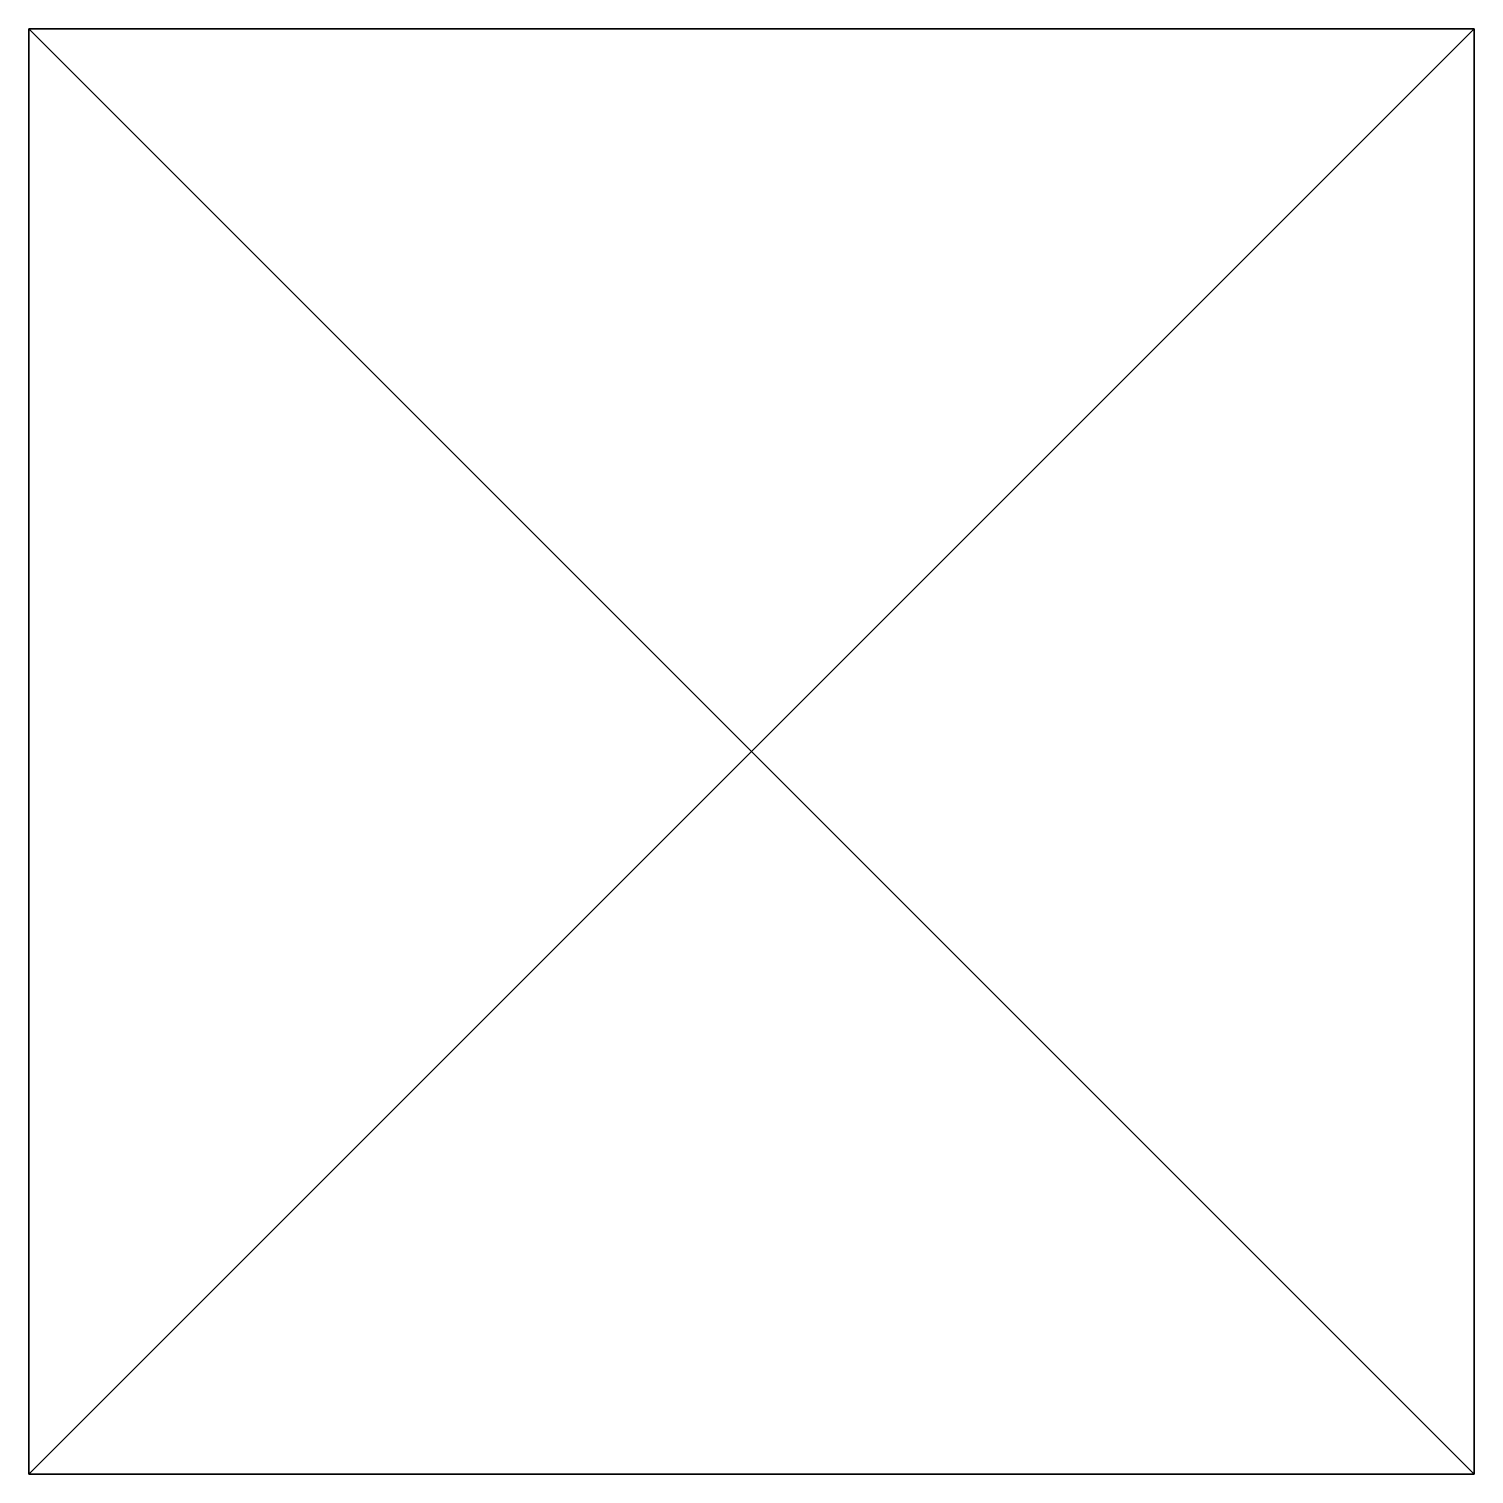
# Model space of a CAD drawing. Header units: millimetres. Extents: x -1 to 1, y -1 to 1.
import ezdxf

# ---------------------------------------------------------------- set-up
doc = ezdxf.new("R2010")
doc.units = ezdxf.units.MM
doc.layers.add('Default', color=7, linetype='Continuous')

msp = doc.modelspace()

# ---------------------------------------------------------------- meshes
at = {"layer": 'Default'}
mesh = msp.add_polyface(dxfattribs=at)
corners = [(1, 1, 2), (-1, 1, 2), (-1, -1, 2), (1, 1, 2), (-1, -1, 2), (1, -1, 2), (1, 1), (1, 1, 2), (1, -1, 2), (1, 1), (1, -1, 2), (1, -1), (-1, 1), (1, 1), (1, -1), (-1, 1), (1, -1), (-1, -1), (-1, 1, 2), (-1, 1), (-1, -1), (-1, 1, 2), (-1, -1), (-1, -1, 2), (-1, 1, 2), (1, 1, 2), (1, 1), (-1, 1, 2), (1, 1), (-1, 1), (-1, -1, 2), (1, -1), (1, -1, 2), (-1, -1, 2), (-1, -1), (1, -1)]
mesh.append_faces([[corners[k] for k in face] for face in [(0, 1, 2, 2), (3, 4, 5, 5), (6, 7, 8, 8), (9, 10, 11, 11), (12, 13, 14, 14), (15, 16, 17, 17), (18, 19, 20, 20), (21, 22, 23, 23), (24, 25, 26, 26), (27, 28, 29, 29), (30, 31, 32, 32), (33, 34, 35, 35)]])

doc.saveas('drawing.dxf')
